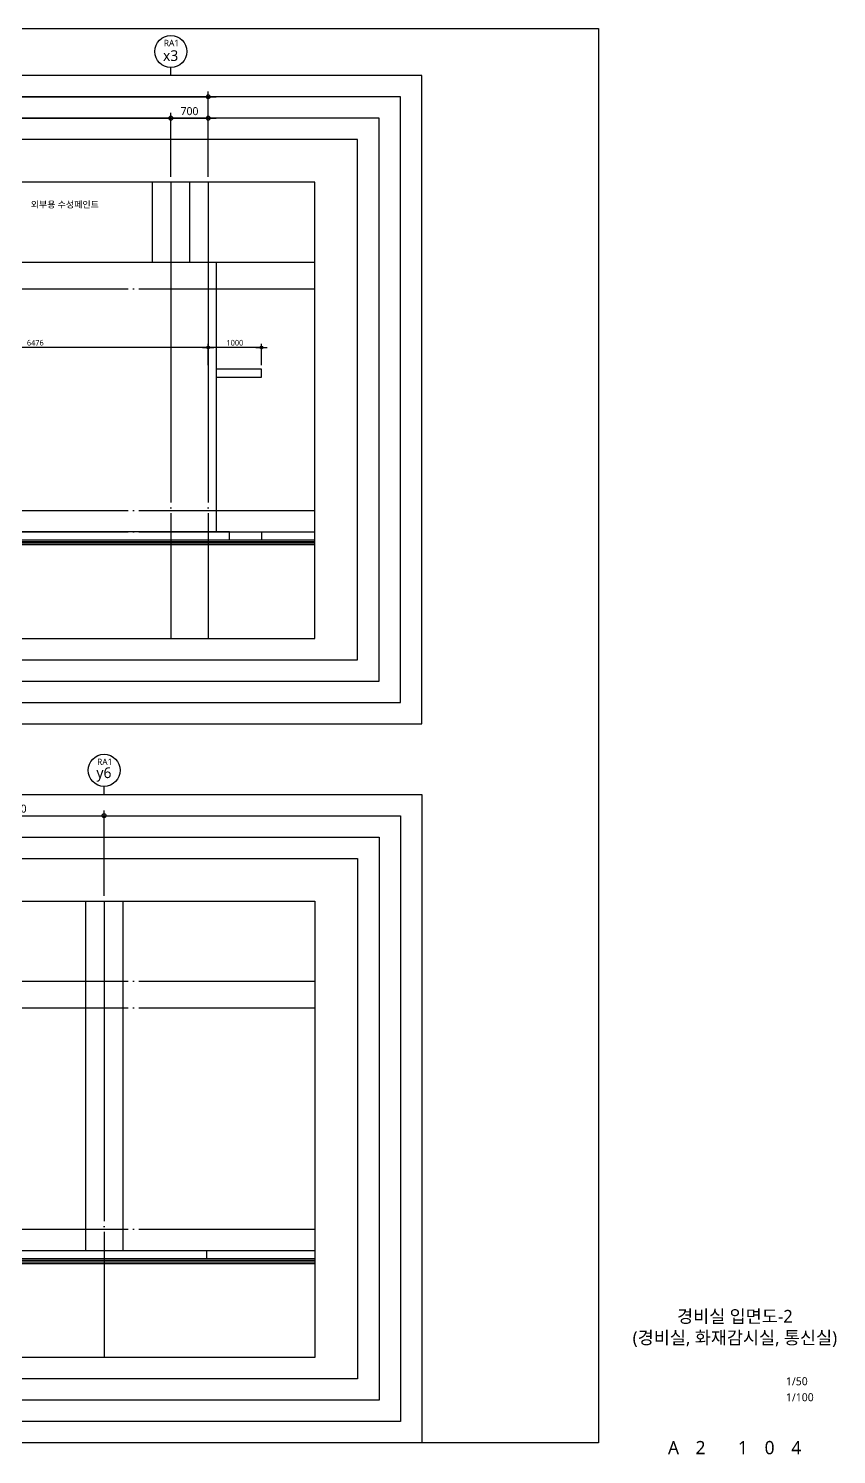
# Model space of a CAD drawing. Header units: millimetres. Extents: x 184384 to 428726, y 73696 to 101396.
# Drawn here: x 331539 to 346675, y 74076 to 100796 of the extents above; entities that cross this region are included whole.
import ezdxf
from ezdxf.enums import TextEntityAlignment as Align

# ---------------------------------------------------------------- set-up
doc = ezdxf.new("R2010")
doc.units = ezdxf.units.MM
doc.header["$LTSCALE"] = 100
doc.header["$MEASUREMENT"] = 0
doc.header["$PDSIZE"] = -10
doc.linetypes.add('CEN', pattern=[62, 60, -1, 0, -1])
doc.layers.get('0').update_dxf_attribs({"linetype": 'CONTINUOUS'})
doc.layers.get('DEFPOINTS').update_dxf_attribs({"color": 171, "linetype": 'CONTINUOUS'})
for name, color, linetype in [('CEN(ST)', 1, 'CEN'), ('ELE-1', 2, 'CONTINUOUS'), ('ELE-6', 8, 'CONTINUOUS'), ('ELE-6 (251)', 251, 'CONTINUOUS'), ('NDIM', 7, 'CONTINUOUS'), ('SYM(AXIS)', 7, 'CONTINUOUS'), ('TEXT(AXIS)', 2, 'CONTINUOUS'), ('TEXT-TITLE', 6, 'CONTINUOUS'), ('TEXT-기입', 6, 'CONTINUOUS')]:
    doc.layers.add(name, color=color, linetype=linetype)
doc.styles.add('CGS', font='cgse', dxfattribs={"bigfont": 'cgs'})
doc.styles.add('나눔바른고딕', font='NanumBarunGothic.ttf')
doc.dimstyles.new('NDIM 1200', dxfattribs={"dimscale": 500, "dimtxt": 3, "dimasz": 1, "dimexe": 2, "dimexo": 2, "dimgap": 1, "dimtad": 1, "dimdec": 0, "dimdsep": 46, "dimtxsty": 'CGS', "dimblk": 'DOT0', "dimcen": 1, "dimdle": 8, "dimclrd": 2, "dimclre": 2, "dimclrt": 2, "dimadec": 0, "dimazin": 0, "dimtfac": 1, "dimtdec": 0, "dimtix": 1, "dimtmove": 2, "dimatfit": 3, "dimldrblk": 'DOT0', "dimfxl": 1, "dimtolj": 1, "dimtzin": 0, "dimlwd": -1, "dimlwe": -1, "dimarcsym": 0})

# ---------------------------------------------------------------- blocks, each defined once
blk = doc.blocks.new('DOT0')
blk.add_line((-3, 0), (3, 0))
at = {"color": 6}
blk.add_circle((0, 0), 0.75, dxfattribs=at)
blk = doc.blocks.new('*D198')
at = {"layer": 'DEFPOINTS', "color": 0, "ltscale": 0.4, "transparency": 16777216}
for p in [(334905, 99516), (317005, 97916), (334905, 97916)]:
    blk.add_point(p, dxfattribs=at)
at = {"layer": 'NDIM', "ltscale": 0.4, "transparency": 16777216}
for p, q in [((317005, 98016), (317005, 99616)), ((317055, 99516), (334855, 99516)), ((334905, 98016), (334905, 99616))]:
    blk.add_line(p, q, dxfattribs=at)
at = {"layer": 'NDIM', "ltscale": 0.4, "transparency": 16777216, "xscale": 50, "yscale": 50, "zscale": 50, "rotation": 180}
blk.add_blockref('DOT0', (317005, 99516), dxfattribs=at)
at = {"layer": 'NDIM', "ltscale": 0.4, "transparency": 16777216, "xscale": 50, "yscale": 50, "zscale": 50}
blk.add_blockref('DOT0', (334905, 99516), dxfattribs=at)
at = {"layer": 'NDIM', "ltscale": 0.4, "transparency": 16777216, "insert": (325955, 99647), "char_height": 150, "attachment_point": 5, "style": '나눔바른고딕'}
blk.add_mtext('\\A1;17900', dxfattribs=at)
blk = doc.blocks.new('*D188')
at = {"layer": 'DEFPOINTS', "color": 0, "ltscale": 0.4, "transparency": 16777216}
for p in [(334905, 99116), (334205, 97916), (334905, 97916)]:
    blk.add_point(p, dxfattribs=at)
at = {"layer": 'NDIM', "ltscale": 0.4, "transparency": 16777216}
for p, q in [((334205, 98016), (334205, 99216)), ((334905, 98016), (334905, 99216)), ((334255, 99116), (334855, 99116))]:
    blk.add_line(p, q, dxfattribs=at)
at = {"layer": 'NDIM', "ltscale": 0.4, "transparency": 16777216, "xscale": 50, "yscale": 50, "zscale": 50, "rotation": 180}
blk.add_blockref('DOT0', (334205, 99116), dxfattribs=at)
at = {"layer": 'NDIM', "ltscale": 0.4, "transparency": 16777216, "xscale": 50, "yscale": 50, "zscale": 50}
blk.add_blockref('DOT0', (334905, 99116), dxfattribs=at)
at = {"layer": 'NDIM', "ltscale": 0.4, "transparency": 16777216, "insert": (334555, 99247), "char_height": 150, "attachment_point": 5, "style": '나눔바른고딕'}
blk.add_mtext('\\A1;700', dxfattribs=at)
blk = doc.blocks.new('*D189')
at = {"layer": 'DEFPOINTS', "color": 0, "ltscale": 0.4, "transparency": 16777216}
for p in [(334205, 99116), (317005, 97916), (334205, 97916)]:
    blk.add_point(p, dxfattribs=at)
at = {"layer": 'NDIM', "ltscale": 0.4, "transparency": 16777216}
for p, q in [((317005, 98016), (317005, 99216)), ((334205, 98016), (334205, 99216)), ((317055, 99116), (334155, 99116))]:
    blk.add_line(p, q, dxfattribs=at)
at = {"layer": 'NDIM', "ltscale": 0.4, "transparency": 16777216, "xscale": 50, "yscale": 50, "zscale": 50, "rotation": 180}
blk.add_blockref('DOT0', (317005, 99116), dxfattribs=at)
at = {"layer": 'NDIM', "ltscale": 0.4, "transparency": 16777216, "xscale": 50, "yscale": 50, "zscale": 50}
blk.add_blockref('DOT0', (334205, 99116), dxfattribs=at)
at = {"layer": 'NDIM', "ltscale": 0.4, "transparency": 16777216, "insert": (325605, 99247), "char_height": 150, "attachment_point": 5, "style": '나눔바른고딕'}
blk.add_mtext('\\A1;17200', dxfattribs=at)
blk = doc.blocks.new('*D214')
at = {"layer": 'DEFPOINTS', "color": 0, "ltscale": 0.4, "transparency": 16777216}
for p in [(328429, 94816), (328429, 94415), (334905, 94415)]:
    blk.add_point(p, dxfattribs=at)
at = {"layer": 'NDIM', "ltscale": 0.4, "transparency": 16777216}
for p, q in [((328429, 94485), (328429, 94886)), ((334905, 94485), (334905, 94886)), ((334870, 94816), (328464, 94816))]:
    blk.add_line(p, q, dxfattribs=at)
at = {"layer": 'NDIM', "ltscale": 0.4, "transparency": 16777216, "xscale": 35, "yscale": 35, "zscale": 35, "rotation": 180}
blk.add_blockref('DOT0', (328429, 94816), dxfattribs=at)
at = {"layer": 'NDIM', "ltscale": 0.4, "transparency": 16777216, "xscale": 35, "yscale": 35, "zscale": 35}
blk.add_blockref('DOT0', (334905, 94816), dxfattribs=at)
at = {"layer": 'NDIM', "ltscale": 0.4, "transparency": 16777216, "insert": (331667, 94908), "char_height": 105, "attachment_point": 5, "style": '나눔바른고딕'}
blk.add_mtext('\\A1;6476', dxfattribs=at)
blk = doc.blocks.new('A$C2F20087E')
at = {"layer": 'SYM(AXIS)'}
blk.add_line((600, 0), (600, 300), dxfattribs=at)
blk.add_circle((600, 900), 600, dxfattribs=at)
blk = doc.blocks.new('*D334')
at = {"layer": 'DEFPOINTS', "color": 0, "ltscale": 0.4, "transparency": 16777216}
for p in [(334905, 94816), (334905, 94415), (335905, 94415)]:
    blk.add_point(p, dxfattribs=at)
at = {"layer": 'NDIM', "ltscale": 0.4, "transparency": 16777216}
for p, q in [((334905, 94485), (334905, 94886)), ((335905, 94485), (335905, 94886)), ((335870, 94816), (334940, 94816))]:
    blk.add_line(p, q, dxfattribs=at)
at = {"layer": 'NDIM', "ltscale": 0.4, "transparency": 16777216, "xscale": 35, "yscale": 35, "zscale": 35, "rotation": 180}
blk.add_blockref('DOT0', (334905, 94816), dxfattribs=at)
at = {"layer": 'NDIM', "ltscale": 0.4, "transparency": 16777216, "xscale": 35, "yscale": 35, "zscale": 35}
blk.add_blockref('DOT0', (335905, 94816), dxfattribs=at)
at = {"layer": 'NDIM', "ltscale": 0.4, "transparency": 16777216, "insert": (335405, 94908), "char_height": 105, "attachment_point": 5, "style": '나눔바른고딕'}
blk.add_mtext('\\A1;1000', dxfattribs=at)
blk = doc.blocks.new('*D335')
at = {"layer": 'DEFPOINTS', "color": 0, "ltscale": 0.4, "transparency": 16777216}
for p in [(332955, 86046), (329605, 84446), (332955, 84446)]:
    blk.add_point(p, dxfattribs=at)
at = {"layer": 'NDIM', "ltscale": 0.4, "transparency": 16777216}
for p, q in [((329605, 84546), (329605, 86146)), ((329655, 86046), (332905, 86046)), ((332955, 84546), (332955, 86146))]:
    blk.add_line(p, q, dxfattribs=at)
at = {"layer": 'NDIM', "ltscale": 0.4, "transparency": 16777216, "xscale": 50, "yscale": 50, "zscale": 50, "rotation": 180}
blk.add_blockref('DOT0', (329605, 86046), dxfattribs=at)
at = {"layer": 'NDIM', "ltscale": 0.4, "transparency": 16777216, "xscale": 50, "yscale": 50, "zscale": 50}
blk.add_blockref('DOT0', (332955, 86046), dxfattribs=at)
at = {"layer": 'NDIM', "ltscale": 0.4, "transparency": 16777216, "insert": (331280, 86177), "char_height": 150, "attachment_point": 5, "style": '나눔바른고딕'}
blk.add_mtext('\\A1;3350', dxfattribs=at)

msp = doc.modelspace()

# ---------------------------------------------------------------- linework, layer by layer
at = {"ltscale": 1000}
for points in [[(335305.1, 91215.8), (335305.1, 91365.8), (315005.1, 91365.8)], [(315005.1, 91215.8), (336905.1, 91215.8)], [(315005.1, 91185.8), (336905.1, 91185.8)], [(315005.1, 91155.8), (336905.1, 91155.8)], [(315005.1, 91125.8), (336905.1, 91125.8)], [(315005.1, 77745.8), (336905.1, 77745.8)], [(315005.1, 77715.8), (336905.1, 77715.8)], [(315005.1, 77685.8), (336905.1, 77685.8)], [(315005.1, 77655.8), (336905.1, 77655.8)]]:
    msp.add_lwpolyline(points, dxfattribs=at)
at = {"layer": 'CEN(ST)'}
for p, q in [((334205.1, 97915.8), (334205.1, 89365.8)), ((334905.1, 97915.8), (334905.1, 89365.8)), ((332955.1, 84445.8), (332955.1, 75895.8))]:
    msp.add_line(p, q, dxfattribs=at)
for points in [[(315005.1, 96415.8), (336905.1, 96415.8)], [(315005.1, 95915.8), (336905.1, 95915.8)], [(315005.1, 91765.8), (336905.1, 91765.8)], [(315005.1, 91365.8), (336905.1, 91365.8)], [(315005.1, 91215.8), (336905.1, 91215.8)], [(315005.1, 82945.8), (336905.1, 82945.8)], [(315005.1, 82445.8), (336905.1, 82445.8)], [(315005.1, 78295.8), (336905.1, 78295.8)], [(315005.1, 77895.8), (336905.1, 77895.8)], [(315005.1, 77745.8), (336905.1, 77745.8)]]:
    msp.add_lwpolyline(points, dxfattribs=at)
at = {"layer": 'DEFPOINTS'}
for points in [[(342218.1, 74295.8), (307918.1, 74295.8), (307918.1, 100795.8), (342218.1, 100795.8)], [(313005.1, 86445.8), (338905.1, 86445.8), (338905.1, 74295.8), (313005.1, 74295.8)], [(313405.1, 86045.8), (338505.1, 86045.8), (338505.1, 74695.8), (313405.1, 74695.8)], [(313805.1, 85645.8), (338105.1, 85645.8), (338105.1, 75095.8), (313805.1, 75095.8)], [(314205.1, 85245.8), (337705.1, 85245.8), (337705.1, 75495.8), (314205.1, 75495.8)], [(315005.1, 84445.8), (336905.1, 84445.8), (336905.1, 75895.8), (315005.1, 75895.8)]]:
    msp.add_lwpolyline(points, close=True, dxfattribs=at)
at = {"layer": 'DEFPOINTS', "ltscale": 1000}
for points in [[(313005.1, 87765.8), (338905.1, 87765.8), (338905.1, 99915.8), (313005.1, 99915.8)], [(313405.1, 88165.8), (338505.1, 88165.8), (338505.1, 99515.8), (313405.1, 99515.8)], [(313805.1, 88565.8), (338105.1, 88565.8), (338105.1, 99115.8), (313805.1, 99115.8)], [(314205.1, 88965.8), (337705.1, 88965.8), (337705.1, 98715.8), (314205.1, 98715.8)], [(315005.1, 89365.8), (336905.1, 89365.8), (336905.1, 97915.8), (315005.1, 97915.8)]]:
    msp.add_lwpolyline(points, close=True, dxfattribs=at)
at = {"layer": 'ELE-1', "ltscale": 1000}
msp.add_lwpolyline([(316855.1, 91215.8), (316855.1, 96415.8), (335055.1, 96415.8), (335055.1, 91365.8)], dxfattribs=at)
at = {"layer": 'ELE-6', "ltscale": 1000}
msp.add_lwpolyline([(335905.1, 94415.8), (335055.1, 94415.8), (335055.1, 94265.8), (335905.1, 94265.8)], close=True, dxfattribs=at)
msp.add_lwpolyline([(335305.1, 91365.8), (335905.1, 91365.8), (335905.1, 91215.8)], dxfattribs=at)
at = {"layer": 'ELE-6 (251)', "ltscale": 1000}
for p, q in [((333855.1, 97915.8), (333855.1, 96415.8)), ((334555.1, 97915.8), (334555.1, 96415.8)), ((332605.1, 84445.8), (332605.1, 77895.8)), ((333305.1, 84445.8), (333305.1, 77895.8))]:
    msp.add_line(p, q, dxfattribs=at)
msp.add_lwpolyline([(332500, 77895.8), (334874.6, 77895.8), (334874.6, 77745.8)], dxfattribs=at)

# ---------------------------------------------------------------- block references
for p, xscale, yscale, zscale in [((333905.1, 99915.8), 0.5000000000000027, 0.5000000000000027, 0.5000000000000027), ((332655.1, 86445.8), 0.5000000000000044, 0.5000000000000044, 0.5000000000000044)]:
    msp.add_blockref('A$C2F20087E', p, dxfattribs=dict(xscale=xscale, yscale=yscale, zscale=zscale))

# ---------------------------------------------------------------- texts
at = {"layer": 'TEXT(AXIS)', "style": '나눔바른고딕'}
for p in [(334216.9, 100524.7), (332966.9, 87054.7)]:
    msp.add_text('RA1', height=120, dxfattribs=at).set_placement(p, align=Align.MIDDLE_CENTER)
for s, p in [('x3', (334201.7, 100288.3)), ('y6', (332951.7, 86818.3))]:
    msp.add_text(s, height=200, dxfattribs=at).set_placement(p, align=Align.MIDDLE)
at = {"layer": 'TEXT-TITLE', "style": '나눔바른고딕'}
for s, p in [('경비실 입면도-2', (344772, 76545.3)), ('(경비실, 화재감시실, 통신실)', (344772, 76145.3))]:
    msp.add_text(s, height=240, dxfattribs=at).set_placement(p, align=Align.CENTER)
at = {"layer": 'TEXT-기입', "style": '나눔바른고딕'}
msp.add_text('외부용 수성페인트', height=120, dxfattribs=at).set_placement((331580.7, 97497), align=Align.MIDDLE_LEFT)
for s, p in [('1/50', (345728.3, 75328.5)), ('1/100', (345728.3, 75028.5))]:
    msp.add_text(s, height=150, dxfattribs=at).set_placement(p, align=Align.BOTTOM_LEFT)
for s, p in [('A', (343622, 74204.8)), ('2', (344128.3, 74204.8)), ('1', (344922, 74204.8)), ('0', (345422, 74204.8)), ('4', (345922, 74204.8))]:
    msp.add_text(s, height=250, dxfattribs=at).set_placement(p, align=Align.MIDDLE_CENTER)

# ---------------------------------------------------------------- dimensions: what is measured, and where the dimension line sits
at = {"layer": 'NDIM', "ltscale": 0.4}
for base, p1, p2, picture, middle in [((334905.1, 99515.8), (317005.1, 97915.8), (334905.1, 97915.8), '*D198', (325955.1, 99647.3)), ((334205.1, 99115.8), (317005.1, 97915.8), (334205.1, 97915.8), '*D189', (325605.1, 99247.2)), ((334905.1, 99115.8), (334205.1, 97915.8), (334905.1, 97915.8), '*D188', (334555.1, 99247.2)), ((332955.1, 86045.8), (329605.1, 84445.8), (332955.1, 84445.8), '*D335', (331280.1, 86177.4))]:
    dim = msp.add_linear_dim(base=base, p1=p1, p2=p2, dimstyle='NDIM 1200', override={"dimscale": 50, "dimtxsty": '나눔바른고딕', "dimclrd": 256, "dimclre": 256, "dimclrt": 256}, dxfattribs=at)
    dim.commit()
    dim.dimension.update_dxf_attribs({"geometry": picture, "text_midpoint": middle})
for base, p1, p2, picture, middle in [((328429.2, 94815.8), (334905.1, 94415.4), (328429.2, 94415.4), '*D214', (331667.1, 94907.6)), ((334905.1, 94815.8), (335905.1, 94415.4), (334905.1, 94415.4), '*D334', (335405.1, 94907.8))]:
    dim = msp.add_linear_dim(base=base, p1=p1, p2=p2, angle=180, dimstyle='NDIM 1200', override={"dimscale": 35, "dimtxsty": '나눔바른고딕', "dimclrd": 256, "dimclre": 256, "dimclrt": 256}, dxfattribs=at)
    dim.commit()
    dim.dimension.update_dxf_attribs({"geometry": picture, "text_midpoint": middle})

doc.saveas('drawing.dxf')
